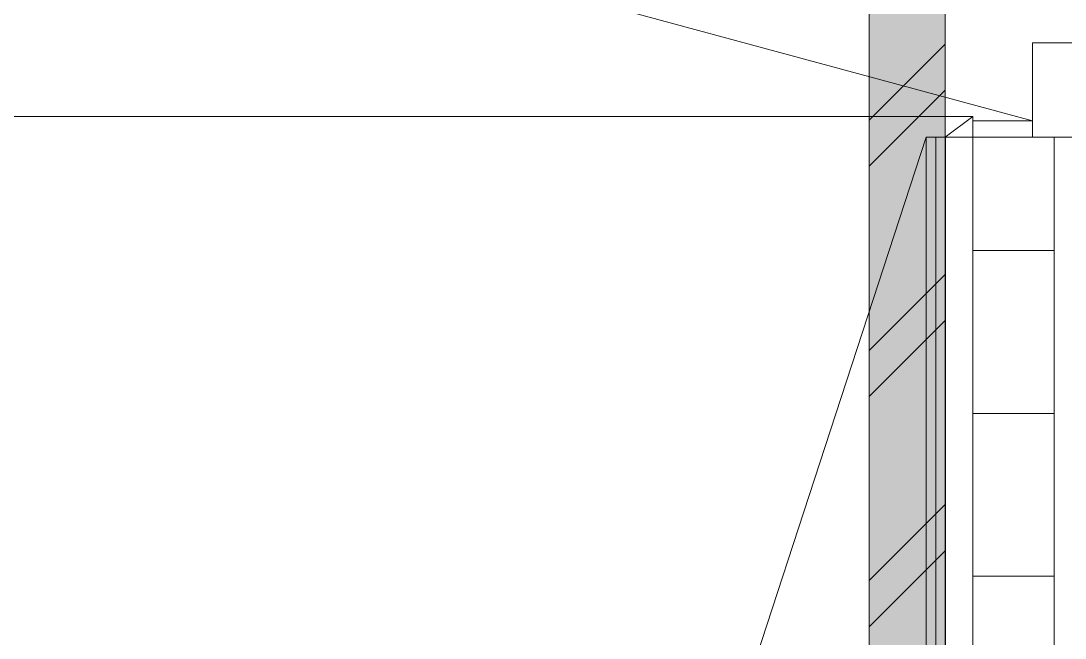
# Model space of a CAD drawing. Header units: millimetres. Extents: x -546 to 1681, y -650 to 1730.
# Drawn here: x 571.62 to 581.23, y 446.35 to 452.04 of the extents above; entities that cross this region are included whole.
import ezdxf

# ---------------------------------------------------------------- set-up
doc = ezdxf.new("R2010")
doc.units = ezdxf.units.MM

msp = doc.modelspace()

# ---------------------------------------------------------------- hatches: boundary and pattern name
at = {"true_color": 0xaaaaff}
h = msp.add_hatch(color=161, dxfattribs=at)
h.dxf.hatch_style = 2
h.paths.add_polyline_path([(579.4229, 460.9665), (580.1229, 460.9665), (580.1229, 442.4614), (579.4229, 442.4614)])

# ---------------------------------------------------------------- linework, layer by layer
at = {"color": 7, "lineweight": 0}
for points in [[(580.1229, 442.4614), (580.1229, 461.6665)], [(579.4229, 460.9665), (579.4229, 442.4614)], [(564.6569, 455.5245), (580.9269, 451.1165)], [(579.4229, 451.1235), (580.1229, 451.8235)], [(580.9269, 451.8365), (581.3269, 451.8365)], [(580.9269, 450.9665), (580.9269, 451.8365)], [(579.4229, 450.6995), (580.1229, 451.3995)], [(569.7819, 451.1565), (580.3769, 451.1565)], [(580.1229, 450.9665), (580.3769, 451.1565)], [(580.3769, 451.1565), (580.3769, 450.9665)], [(580.9269, 451.1165), (580.3769, 451.1165)], [(580.9269, 450.9665), (579.9469, 450.9665)], [(579.9469, 450.9665), (579.9469, 441.9814)], [(580.0369, 450.9665), (580.0369, 442.0714)], [(580.1269, 450.9665), (580.1269, 441.9814)], [(580.3769, 450.9665), (580.3769, 434.2754)], [(581.3269, 450.9665), (580.9269, 450.9665)], [(581.1269, 450.9665), (581.1269, 434.2754)], [(580.3769, 449.9215), (581.1269, 449.9215)], [(579.4229, 449.0025), (580.1229, 449.7025)], [(579.4229, 448.5785), (580.1229, 449.2785)], [(580.3769, 448.4215), (581.1269, 448.4215)], [(579.4229, 446.8815), (580.1229, 447.5815)], [(579.4229, 446.4565), (580.1229, 447.1565)], [(580.3769, 446.9215), (581.1269, 446.9215)]]:
    msp.add_lwpolyline(points, dxfattribs=at)
at = {"color": 251, "lineweight": 0, "true_color": 0x646464}
msp.add_lwpolyline([(579.9469, 450.9665), (577.3549, 443.0194)], dxfattribs=at)

doc.saveas('drawing.dxf')
